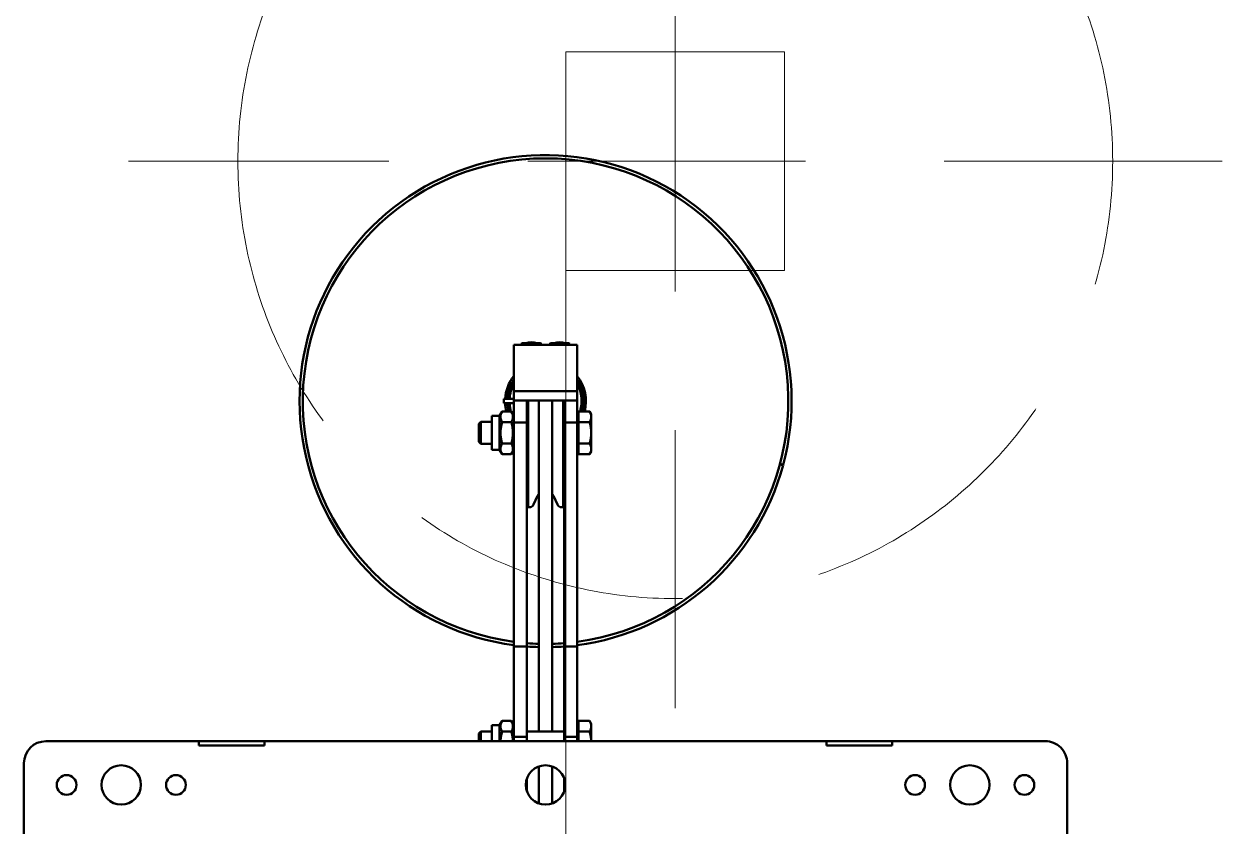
# Model space of a CAD drawing. Extents: x -3873 to 164127, y 7129 to 96529.
# Drawn here: x 74819 to 75367, y 69488 to 69854 of the extents above; entities that cross this region are included whole.
import ezdxf

# ---------------------------------------------------------------- set-up
doc = ezdxf.new("R2010")
doc.units = 0
doc.linetypes.add('HIDDEN', pattern=[9.525, 6.35, -3.175])
doc.layers.get('0').update_dxf_attribs({"linetype": 'CONTINUOUS'})
doc.layers.add('LAYOUT Kromeka', color=1, linetype='CONTINUOUS', lineweight=5)
doc.layers.add('Visible (ISO)', color=7, linetype='CONTINUOUS', lineweight=50)

# ---------------------------------------------------------------- blocks, each defined once
blk = doc.blocks.new('chilling_column100')
at = {"color": 4, "linetype": 'HIDDEN', "ltscale": 20}
for p, q in [((0, -250), (0, 250)), ((-250, 0), (250, 0))]:
    blk.add_line(p, q, dxfattribs=at)
at = {"color": 1, "linetype": 'Continuous', "ltscale": 20}
for p, q in [((50, 50), (-50, 50)), ((-50, 50), (-50, -50)), ((50, -50), (50, 50)), ((-50, -50), (50, -50))]:
    blk.add_line(p, q, dxfattribs=at)
at = {"color": 4, "linetype": 'HIDDEN', "ltscale": 20}
blk.add_circle((0, 0), 200, dxfattribs=at)
blk = doc.blocks.new('388 gerdirme')
at = {"layer": 'Visible (ISO)', "color": 0}
for p, q in [((51971.62, 94730.19), (51983.62, 94730.19)), ((52006.62, 94730.19), (51983.62, 94730.19)), ((52016.62, 94720.19), (52016.62, 94650.19)), ((52014.62, 94620.19), (52014.62, 94650.19)), ((52014.62, 94650.19), (52016.62, 94650.19)), ((52016.62, 94650.19), (52016.62, 94620.19)), ((52016.62, 94620.19), (52014.62, 94620.19)), ((52016.62, 94620.19), (52016.62, 94363.19)), ((52016.62, 94522.19), (52020.2, 94522.19)), ((52020.2, 94522.19), (52021.12, 94521.27)), ((52153.54, 94522.19), (52152.62, 94521.27)), ((52153.54, 94522.19), (52161.7, 94522.19)), ((52161.7, 94522.19), (52162.62, 94521.27)), ((52021.12, 94521.27), (52016.62, 94521.27)), ((52021.12, 94516.19), (52021.12, 94521.27)), ((52162.62, 94521.27), (52152.62, 94521.27)), ((52152.62, 94516.19), (52152.62, 94521.27)), ((52162.62, 94516.19), (52162.62, 94521.27)), ((52016.62, 94516.19), (52023.92, 94516.19)), ((52016.62, 94512.69), (52023.92, 94512.69)), ((52021.02, 94507.35), (52021.02, 94511.53)), ((52023.92, 94512.69), (52023.92, 94516.19)), ((52023.92, 94512.69), (52025.93, 94511.53)), ((52025.93, 94507.35), (52025.93, 94511.53)), ((52149.82, 94512.69), (52147.8, 94511.53)), ((52147.8, 94507.35), (52147.8, 94511.53)), ((52149.82, 94516.19), (52165.42, 94516.19)), ((52149.82, 94512.69), (52149.82, 94516.19)), ((52149.82, 94512.69), (52165.42, 94512.69)), ((52152.71, 94507.35), (52152.71, 94511.53)), ((52162.52, 94507.35), (52162.52, 94511.53)), ((52165.42, 94512.69), (52165.42, 94516.19)), ((52165.42, 94512.69), (52167.43, 94511.53)), ((52167.43, 94507.35), (52167.43, 94511.53)), ((52018.62, 94506.19), (52016.62, 94506.19)), ((52060, 94506.19), (52018.62, 94506.19)), ((52018.62, 94500.19), (52018.62, 94506.19)), ((52023.92, 94506.19), (52025.93, 94507.35)), ((52162.35, 94506.19), (52060, 94506.19)), ((52060, 94500.19), (52060, 94506.19)), ((52149.82, 94506.19), (52147.8, 94507.35)), ((52162.35, 94506.19), (52172.46, 94506.19)), ((52162.35, 94500.19), (52162.35, 94506.19)), ((52165.42, 94506.19), (52167.43, 94507.35)), ((52171.12, 94508.2), (52171.12, 94510.69)), ((52173.12, 94510.69), (52171.12, 94510.69)), ((52171.12, 94506.19), (52171.12, 94508.2)), ((52172.46, 94506.19), (52172.46, 94500.19)), ((52176.71, 94506.19), (52172.46, 94506.19)), ((52172.46, 94506.19), (52172.46, 94477.19)), ((52173.12, 94510.69), (52173.12, 94508.2)), ((52173.12, 94508.2), (52173.12, 94506.19)), ((52197.92, 94506.19), (52176.71, 94506.19)), ((52176.71, 94506.19), (52176.71, 94477.19)), ((52197.92, 94477.19), (52197.92, 94506.19)), ((51993.66, 94500.19), (51999.57, 94500.19)), ((52016.62, 94500.19), (52018.62, 94500.19)), ((52018.62, 94500.19), (52060, 94500.19)), ((52021.12, 94483.19), (52021.12, 94500.19)), ((52060, 94500.19), (52162.35, 94500.19)), ((52152.62, 94499.69), (52152.62, 94500.19)), ((52162.35, 94500.19), (52172.46, 94500.19)), ((52162.62, 94499.69), (52162.62, 94500.19)), ((52197.92, 94502.81), (52198.26, 94502.81)), ((52197.92, 94500.5), (52198.26, 94500.5)), ((52198.62, 94502.19), (52198.26, 94502.81)), ((52198.62, 94501.65), (52198.62, 94502.19)), ((52198.62, 94498.19), (52198.62, 94501.65)), ((52005.1, 94494.69), (51988.13, 94494.69)), ((52157.65, 94494.69), (52021.12, 94494.69)), ((52172.46, 94499.69), (52123.62, 94499.69)), ((52123.62, 94498.97), (52123.62, 94499.69)), ((52128.78, 94495.33), (52124.78, 94497.15)), ((52157.65, 94494.69), (52172.46, 94494.69)), ((52198.26, 94495.88), (52197.92, 94495.88)), ((52198.62, 94494.72), (52198.62, 94498.19)), ((52198.62, 94494.19), (52198.62, 94494.72)), ((52197.92, 94493.57), (52198.26, 94493.57)), ((52197.92, 94489.81), (52198.26, 94489.81)), ((52198.62, 94494.19), (52198.26, 94493.57)), ((52198.62, 94489.19), (52198.26, 94489.81)), ((52198.62, 94488.65), (52198.62, 94489.19)), ((52005.1, 94488.69), (51988.13, 94488.69)), ((52157.65, 94488.69), (52021.12, 94488.69)), ((52123.62, 94483.69), (52123.62, 94484.4)), ((52128.78, 94488.05), (52124.78, 94486.22)), ((52172.46, 94488.69), (52157.65, 94488.69)), ((52197.92, 94487.5), (52198.26, 94487.5)), ((52198.62, 94485.19), (52198.62, 94488.65)), ((52198.62, 94481.72), (52198.62, 94485.19)), ((51999.57, 94483.19), (51993.66, 94483.19)), ((52018.62, 94483.19), (52016.62, 94483.19)), ((52060, 94483.19), (52018.62, 94483.19)), ((52018.62, 94477.19), (52018.62, 94483.19)), ((52162.35, 94483.19), (52060, 94483.19)), ((52060, 94477.19), (52060, 94483.19)), ((52172.46, 94483.69), (52123.62, 94483.69)), ((52152.62, 94483.19), (52152.62, 94483.69)), ((52162.35, 94483.19), (52172.46, 94483.19)), ((52162.35, 94477.19), (52162.35, 94483.19)), ((52162.62, 94483.19), (52162.62, 94483.69)), ((52172.46, 94483.19), (52172.46, 94477.19)), ((52198.26, 94482.88), (52197.92, 94482.88)), ((52197.92, 94480.57), (52198.26, 94480.57)), ((52198.62, 94481.19), (52198.26, 94480.57)), ((52198.62, 94481.19), (52198.62, 94481.72)), ((52016.62, 94477.19), (52018.62, 94477.19)), ((52016.62, 94476.59), (52021.02, 94476.59)), ((52018.62, 94477.19), (52060, 94477.19)), ((52021.02, 94476.59), (52025.93, 94476.59)), ((52021.02, 94476.59), (52021.02, 94471.55)), ((52023.82, 94476.59), (52023.82, 94477.19)), ((52025.93, 94476.59), (52025.93, 94471.55)), ((52060, 94477.19), (52162.35, 94477.19)), ((52147.8, 94476.59), (52147.8, 94471.55)), ((52147.8, 94476.59), (52152.71, 94476.59)), ((52149.92, 94476.59), (52149.92, 94477.19)), ((52152.71, 94476.59), (52162.52, 94476.59)), ((52152.71, 94476.59), (52152.71, 94471.55)), ((52162.35, 94477.19), (52172.46, 94477.19)), ((52162.52, 94476.59), (52167.43, 94476.59)), ((52162.52, 94476.59), (52162.52, 94471.55)), ((52165.32, 94476.59), (52165.32, 94477.19)), ((52167.43, 94476.59), (52167.43, 94471.55)), ((52176.71, 94477.19), (52172.46, 94477.19)), ((52176.71, 94477.19), (52197.92, 94477.19)), ((52016.62, 94470.79), (52023.48, 94470.79)), ((52023.48, 94470.79), (52024.62, 94470.79)), ((52024.62, 94470.79), (52025.93, 94471.55)), ((52149.12, 94470.79), (52147.8, 94471.55)), ((52149.12, 94470.79), (52150.25, 94470.79)), ((52150.25, 94470.79), (52157.62, 94470.79)), ((52157.62, 94470.79), (52164.98, 94470.79)), ((52164.98, 94470.79), (52166.12, 94470.79)), ((52166.12, 94470.79), (52167.43, 94471.55)), ((52142.8, 94383.08), (52143.19, 94384.52)), ((52142.99, 94383.03), (52143.38, 94384.47)), ((52014.62, 94333.19), (52014.62, 94363.19)), ((52014.62, 94363.19), (52016.62, 94363.19)), ((52016.62, 94363.19), (52016.62, 94333.19)), ((52016.62, 94333.19), (52014.62, 94333.19)), ((52016.62, 94333.19), (52016.62, 94263.19)), ((51971.62, 94253.19), (51983.62, 94253.19)), ((52006.62, 94253.19), (51983.62, 94253.19))]:
    blk.add_line(p, q, dxfattribs=at)
for centre, radius in [((51996.62, 94710.69), 4.5), ((51996.62, 94685.69), 9), ((51996.62, 94660.69), 4.5), ((51996.62, 94491.69), 9), ((51996.62, 94322.69), 4.5), ((51996.62, 94297.69), 9), ((51996.62, 94272.69), 4.5)]:
    blk.add_circle(centre, radius, dxfattribs=at)
for centre, radius, start, end in [((52006.62, 94720.19), 10, 0, 90), ((52172.12, 94491.69), 112.5, 254.994, 172.5946), ((52172.12, 94491.69), 111, 187.506, 172.494), ((52172.12, 94491.69), 18.5, 93.0986, 104.6697), ((52172.12, 94491.69), 17.5, 93.2758, 105.5285), ((52172.12, 94491.69), 16.85, 93.4023, 106.1435), ((52172.12, 94491.69), 16.5, 93.4746, 106.4956), ((52172.12, 94491.69), 18.5, 51.6083, 86.9014), ((52172.12, 94491.69), 17.5, 55.9523, 86.7242), ((52172.12, 94491.69), 16.85, 59.3766, 86.5977), ((52172.12, 94491.69), 16.5, 61.4965, 86.5254), ((52172.12, 94491.69), 112.5, 175.6669, 178.4719), ((52172.12, 94491.69), 111, 175.6082, 178.4513), ((52167.12, 94500.69), 3, 189.5941, 199.4712), ((52192.62, 94498.19), 6.5, 337.3801, 22.6199), ((52125.62, 94498.97), 2, 180, 245.4158), ((52127.12, 94491.69), 4, 48.5904, 65.4158), ((52172.12, 94491.69), 112.5, 181.5281, 184.3331), ((52172.12, 94491.69), 111, 181.5487, 184.3918), ((52125.62, 94484.4), 2, 114.5842, 180), ((52127.12, 94491.69), 4, 294.5842, 311.4096), ((52192.62, 94485.19), 6.5, 337.3801, 22.6199), ((52167.12, 94482.69), 3, 160.5288, 170.4059), ((52172.12, 94491.69), 112.5, 187.4054, 254.894), ((52172.12, 94491.69), 16.5, 245.6618, 246.2281), ((52172.12, 94491.69), 16.85, 253.8565, 300.6234), ((52172.12, 94491.69), 16.5, 253.5044, 298.5035), ((52172.12, 94491.69), 18.5, 255.3303, 308.3917), ((52172.12, 94491.69), 17.5, 254.4715, 304.0477), ((52006.62, 94263.19), 10, 270, 0)]:
    blk.add_arc(centre, radius, start, end, dxfattribs=at)
for points, weights in [([(52021.02, 94511.53), (52018.66, 94512.21), (52016.62, 94512.28)], [1, 1.06886715605, 1.0764199142]), ([(52025.93, 94511.53), (52023.48, 94512.94), (52021.02, 94511.53)], [1, 1.15470053838, 1]), ([(52152.71, 94511.53), (52150.25, 94512.94), (52147.8, 94511.53)], [1, 1.15470053838, 1]), ([(52162.52, 94511.53), (52157.62, 94512.94), (52152.71, 94511.53)], [1, 1.15470053838, 1]), ([(52167.43, 94511.53), (52164.98, 94512.94), (52162.52, 94511.53)], [1, 1.15470053838, 1]), ([(52016.62, 94506.6), (52018.66, 94506.67), (52021.02, 94507.35)], [1.0764199142, 1.06886715605, 1]), ([(52021.02, 94507.35), (52023.48, 94505.94), (52025.93, 94507.35)], [1, 1.15470053838, 1]), ([(52147.8, 94507.35), (52150.25, 94505.94), (52152.71, 94507.35)], [1, 1.15470053838, 1]), ([(52152.71, 94507.35), (52157.62, 94505.94), (52162.52, 94507.35)], [1, 1.15470053838, 1]), ([(52162.52, 94507.35), (52164.98, 94505.94), (52167.43, 94507.35)], [1, 1.15470053838, 1]), ([(52198.26, 94502.81), (52198.62, 94502.19), (52198.62, 94501.65)], [1.01001874936, 1.04314139574, 1]), ([(52198.62, 94501.65), (52198.62, 94501.12), (52198.26, 94500.5)], [1, 1.04314139574, 1.01001874936]), ([(52198.26, 94500.5), (52198.62, 94499.26), (52198.62, 94498.19)], [1.01001874936, 1.04314139574, 1]), ([(52198.62, 94498.19), (52198.62, 94497.12), (52198.26, 94495.88)], [1, 1.04314139574, 1.01001874936]), ([(52198.26, 94495.88), (52198.62, 94495.26), (52198.62, 94494.72)], [1.01001874936, 1.04314139574, 1]), ([(52198.62, 94494.72), (52198.62, 94494.19), (52198.26, 94493.57)], [1, 1.04314139574, 1.01001874936]), ([(52198.26, 94489.81), (52198.62, 94489.19), (52198.62, 94488.65)], [1.01001874936, 1.04314139574, 1]), ([(52198.62, 94488.65), (52198.62, 94488.12), (52198.26, 94487.5)], [1, 1.04314139574, 1.01001874936]), ([(52198.26, 94487.5), (52198.62, 94486.26), (52198.62, 94485.19)], [1.01001874936, 1.04314139574, 1]), ([(52198.62, 94485.19), (52198.62, 94484.12), (52198.26, 94482.88)], [1, 1.04314139574, 1.01001874936]), ([(52198.26, 94482.88), (52198.62, 94482.26), (52198.62, 94481.72)], [1.01001874936, 1.04314139574, 1]), ([(52198.62, 94481.72), (52198.62, 94481.19), (52198.26, 94480.57)], [1, 1.04314139574, 1.01001874936]), ([(52016.62, 94470.8), (52018.66, 94470.87), (52021.02, 94471.55)], [1.00719868057, 1.03392835199, 1]), ([(52021.02, 94471.55), (52022.34, 94470.79), (52023.48, 94470.79)], [1, 1.0379548493, 1]), ([(52023.48, 94470.79), (52024.62, 94470.79), (52025.93, 94471.55)], [1, 1.0379548493, 1]), ([(52147.8, 94471.55), (52149.12, 94470.79), (52150.25, 94470.79)], [1, 1.0379548493, 1]), ([(52150.25, 94470.79), (52151.39, 94470.79), (52152.71, 94471.55)], [1, 1.0379548493, 1]), ([(52152.71, 94471.55), (52155.34, 94470.79), (52157.62, 94470.79)], [1, 1.0379548493, 1]), ([(52157.62, 94470.79), (52159.89, 94470.79), (52162.52, 94471.55)], [1, 1.0379548493, 1]), ([(52162.52, 94471.55), (52163.84, 94470.79), (52164.98, 94470.79)], [1, 1.0379548493, 1]), ([(52164.98, 94470.79), (52166.12, 94470.79), (52167.43, 94471.55)], [1, 1.0379548493, 1])]:
    blk.add_rational_spline(points, weights, degree=2, dxfattribs=at)

msp = doc.modelspace()

# ---------------------------------------------------------------- linework, layer by layer
at = {"layer": 'LAYOUT Kromeka', "color": 4, "ltscale": 20}
msp.add_line((75066.83, 69841.71), (75066.83, 39597.71), dxfattribs=at)

# ---------------------------------------------------------------- block references
at = {"layer": 'LAYOUT Kromeka', "color": 4, "ltscale": 20, "xscale": -1}
msp.add_blockref('chilling_column100', (75116.83, 69791.71), dxfattribs=at)
at = {"layer": 'LAYOUT Kromeka', "linetype": 'Continuous', "rotation": 89.99999999999999}
msp.add_blockref('388 gerdirme', (169549.19, 17509.9), dxfattribs=at)

doc.saveas('drawing.dxf')
